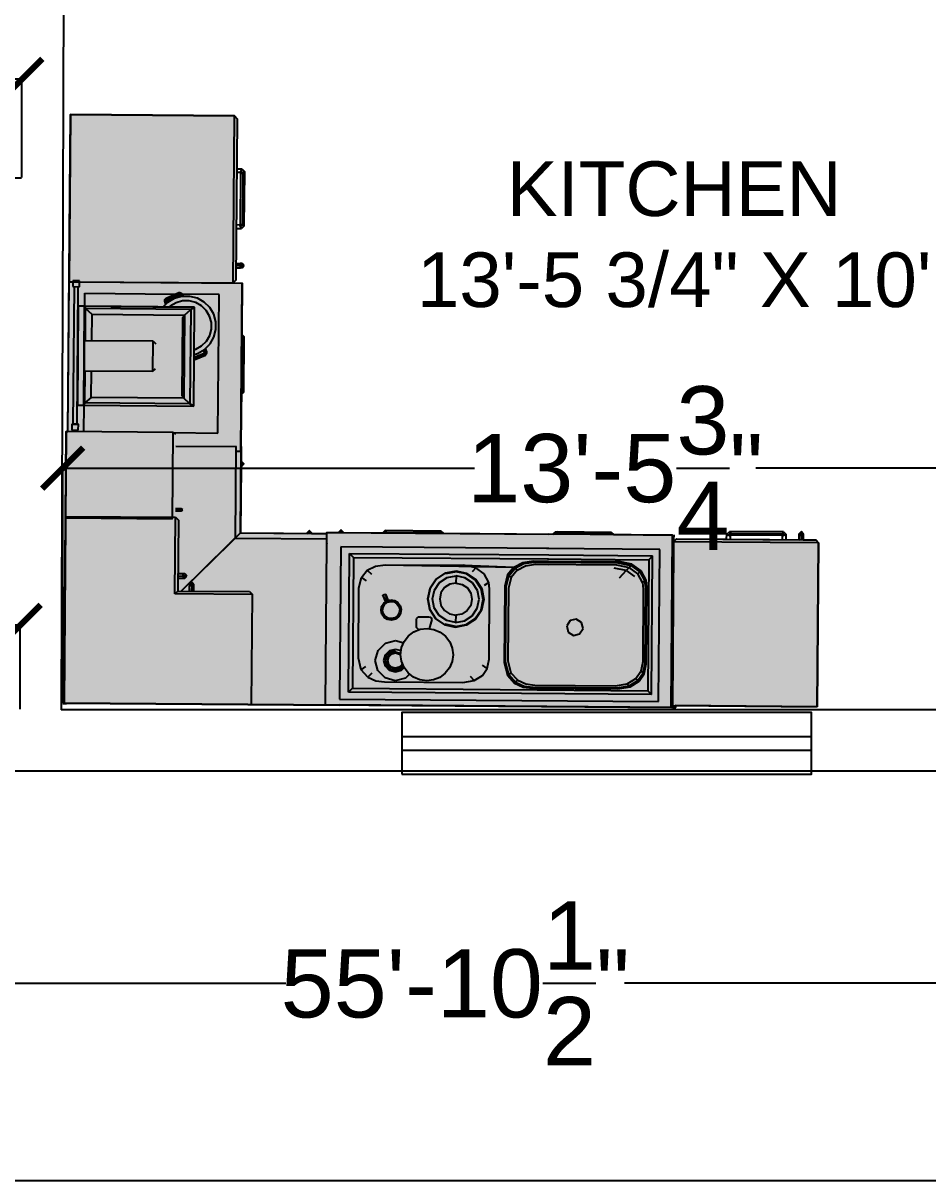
# Model space of a CAD drawing. Header units: inches. Extents: x -403 to 458, y -406 to 125.
# Drawn here: x -67.3 to 65.1, y -406 to -236.4 of the extents above; entities that cross this region are included whole.
import ezdxf

# ---------------------------------------------------------------- set-up
doc = ezdxf.new("R2010")
doc.units = ezdxf.units.IN
doc.header["$MEASUREMENT"] = 0
for name, color, linetype in [('1)walls', 7, 'Continuous'), ('2)doors', 220, 'Continuous'), ('3)windows', 70, 'Continuous'), ('4)dimensions', 141, 'Continuous'), ('5)furniture', 160, 'Continuous'), ('6)text', 50, 'Continuous')]:
    doc.layers.add(name, color=color, linetype=linetype)
doc.layers.add('hatch', color=254, linetype='Continuous', plot=False)
doc.styles.get("Standard").update_dxf_attribs({"font": 'arial.ttf'})
doc.dimstyles.get("Standard").update_dxf_attribs({"dimtxt": 10, "dimasz": 6, "dimexe": 0.18, "dimexo": 0.0625, "dimgap": 0.09, "dimtad": 0, "dimzin": 0, "dimdsep": 46, "dimlunit": 4, "dimtxsty": 'Standard', "dimblk": 'ARCHTICK', "dimcen": 0.09, "dimadec": 0, "dimazin": 0, "dimtfac": 1, "dimtofl": 0, "dimtmove": 0, "dimatfit": 3, "dimfxl": 1, "dimtolj": 1, "dimtzin": 0, "dimarcsym": 0})

# ---------------------------------------------------------------- blocks, each defined once
blk = doc.blocks.new('window 5')
at = {"layer": '2)doors'}
for p, q in [((0, 5.5), (60, 5.5)), ((0, 3.5), (60, 3.5))]:
    blk.add_line(p, q, dxfattribs=at)
at = {"layer": '3)windows'}
blk.add_lwpolyline([(0, 0), (60, 0), (60, 9), (0, 9)], close=True, dxfattribs=at)
blk = doc.blocks.new('_ArchTick')
at = {"color": 0, "linetype": 'ByBlock', "const_width": 0.15}
blk.add_lwpolyline([(-0.5, -0.5), (0.5, 0.5)], dxfattribs=at)
blk = doc.blocks.new('*D21')
at = {"layer": '4)dimensions', "color": 0, "lineweight": -2, "transparency": 16777216}
for p, q in [((-339.33, -346.02), (-339.33, -377.21)), ((331.22, -346.02), (331.22, -377.21)), ((-339.33, -377.03), (-28.86, -377.03)), ((331.22, -377.03), (20.74, -377.03))]:
    blk.add_line(p, q, dxfattribs=at)
at = {"layer": 'Defpoints', "color": 0, "transparency": 16777216}
for p in [(-339.33, -345.96), (331.22, -345.96), (331.22, -377.03)]:
    blk.add_point(p, dxfattribs=at)
at = {"layer": '4)dimensions', "color": 0, "lineweight": -2, "transparency": 16777216, "xscale": 6, "yscale": 6, "zscale": 6, "rotation": 180}
blk.add_blockref('_ArchTick', (-339.33, -377.03), dxfattribs=at)
at = {"layer": '4)dimensions', "color": 0, "lineweight": -2, "transparency": 16777216, "xscale": 6, "yscale": 6, "zscale": 6}
blk.add_blockref('_ArchTick', (331.22, -377.03), dxfattribs=at)
at = {"layer": '4)dimensions', "color": 0, "transparency": 16777216, "insert": (-4.06, -377.03), "char_height": 10, "attachment_point": 5}
blk.add_mtext('\\A1;55\'-10{\\H1x;\\S1/2;}"', dxfattribs=at)
blk = doc.blocks.new('*D34')
at = {"layer": '4)dimensions', "color": 0, "lineweight": -2, "transparency": 16777216}
for p, q in [((-115.48, -258.89), (-115.48, -244.45)), ((-115.48, -244.63), (-96.37, -244.63)), ((-67.49, -244.63), (-86.59, -244.63)), ((-67.49, -259.03), (-67.49, -244.45))]:
    blk.add_line(p, q, dxfattribs=at)
at = {"layer": 'Defpoints', "color": 0, "transparency": 16777216}
for p in [(-67.49, -244.63), (-115.48, -258.96), (-67.49, -259.09)]:
    blk.add_point(p, dxfattribs=at)
at = {"layer": '4)dimensions', "color": 0, "lineweight": -2, "transparency": 16777216, "xscale": 6, "yscale": 6, "zscale": 6, "rotation": 180}
blk.add_blockref('_ArchTick', (-115.48, -244.63), dxfattribs=at)
at = {"layer": '4)dimensions', "color": 0, "lineweight": -2, "transparency": 16777216, "xscale": 6, "yscale": 6, "zscale": 6}
blk.add_blockref('_ArchTick', (-67.49, -244.63), dxfattribs=at)
at = {"layer": '4)dimensions', "color": 0, "transparency": 16777216, "insert": (-91.48, -244.63), "char_height": 10, "attachment_point": 5}
blk.add_mtext("\\A1;4'", dxfattribs=at)
blk = doc.blocks.new('*D35')
at = {"layer": '4)dimensions', "color": 0, "lineweight": -2, "transparency": 16777216}
for p, q in [((-67.37, -210.96), (-76.98, -210.96)), ((-76.8, -210.96), (-76.8, -217.65)), ((-76.8, -259.09), (-76.8, -252.4)), ((-67.55, -259.09), (-76.98, -259.09))]:
    blk.add_line(p, q, dxfattribs=at)
at = {"layer": 'Defpoints', "color": 0, "transparency": 16777216}
for p in [(-67.31, -210.96), (-76.8, -259.09), (-67.49, -259.09)]:
    blk.add_point(p, dxfattribs=at)
at = {"layer": '4)dimensions', "color": 0, "lineweight": -2, "transparency": 16777216, "xscale": 6, "yscale": 6, "zscale": 6}
for p, rotation in [((-76.8, -210.96), 90), ((-76.8, -259.09), 270)]:
    blk.add_blockref('_ArchTick', p, dxfattribs=dict(at, rotation=rotation))
at = {"layer": '4)dimensions', "color": 0, "transparency": 16777216, "insert": (-76.8, -235.02), "char_height": 10, "attachment_point": 5, "rotation": 90}
blk.add_mtext('\\A1;4\'-0{\\H1x;\\S1/4;}"', dxfattribs=at)
blk = doc.blocks.new('*D41')
at = {"layer": '4)dimensions', "color": 0, "lineweight": -2, "transparency": 16777216}
for p, q in [((-204.33, -336.89), (-204.33, -324.41)), ((-204.33, -324.59), (-156.49, -324.59)), ((-67.75, -324.59), (-115.6, -324.59)), ((-67.75, -336.89), (-67.75, -324.41))]:
    blk.add_line(p, q, dxfattribs=at)
at = {"layer": 'Defpoints', "color": 0, "transparency": 16777216}
for p in [(-67.75, -324.59), (-204.33, -336.96), (-67.75, -336.96)]:
    blk.add_point(p, dxfattribs=at)
at = {"layer": '4)dimensions', "color": 0, "lineweight": -2, "transparency": 16777216, "xscale": 6, "yscale": 6, "zscale": 6, "rotation": 180}
blk.add_blockref('_ArchTick', (-204.33, -324.59), dxfattribs=at)
at = {"layer": '4)dimensions', "color": 0, "lineweight": -2, "transparency": 16777216, "xscale": 6, "yscale": 6, "zscale": 6}
blk.add_blockref('_ArchTick', (-67.75, -324.59), dxfattribs=at)
at = {"layer": '4)dimensions', "color": 0, "transparency": 16777216, "insert": (-136.04, -324.59), "char_height": 10, "attachment_point": 5}
blk.add_mtext('\\A1;11\'-4{\\H1x;\\S1/2;}"', dxfattribs=at)
blk = doc.blocks.new('kithen1')
at = {"layer": 'hatch'}
blk.add_hatch(color=256, dxfattribs=at).paths.add_polyline_path([(-2799.7, -8.3), (-2273.3, -8.3), (-2273.3, -1.7), (-2257.5, -1.7), (-2257.5, -1.1), (-1023.7, -1.1), (-1023.7, 0), (0, 0), (0, -0.3), (0.3, -0.3), (0.3, -1009.9), (-6.1, -1009.9), (-6.1, -2189.3), (-615.8, -2189.3), (-626.5, -2178.9), (-626.5, -1578.2), (-615.8, -1567.8), (-649.5, -1567.8), (-649.5, -1399.1), (-650.3, -1399.1), (-650.3, -1376.8), (-657.9, -1368.5), (-657.8, -1162.4), (-650.3, -1155.1), (-650.3, -1126.4), (-649.5, -1126.4), (-649.5, -1081.1), (-650.3, -1081.1), (-650.3, -1021.1), (-649.5, -1021.1), (-649.5, -959.1), (-651, -959.1), (-650.7, -903), (-653.5, -903), (-660.6, -895.5), (-660.5, -894.6), (-653.5, -887.1), (-651, -887.1), (-651, -638.7), (-651.2, -638.5), (-898.3, -638.5), (-898.3, -640.4), (-905.9, -647.4), (-906.8, -647.4), (-914.3, -640.4), (-914.3, -638.5), (-971.4, -638.5), (-971.4, -642.6), (-1016.2, -642.6), (-1016.2, -643.9), (-1023.8, -650.9), (-1024.7, -650.9), (-1032.2, -643.9), (-1032.2, -642.6), (-1179.7, -642.6), (-1188.8, -650.9), (-1395.6, -650.9), (-1403.7, -642.6), (-1813.5, -642.6), (-1822.6, -650.9), (-2029.4, -650.9), (-2037.5, -642.6), (-2257.5, -642.6), (-2257.5, -618.1), (-2261.3, -618.1), (-2271.7, -628.7), (-2458, -628.7), (-2727.7, -628.7), (-2727.7, -651.1), (-2735, -658.1), (-2735.9, -658), (-2743.2, -651.1), (-2743.2, -628.7), (-2789.4, -628.7), (-2799.7, -618.1)])
at = {"color": 0}
for p, q in [((0, 0), (-1023.7, 0)), ((-696.5, 0), (-696.5, -409.2)), ((-8.6, 1.9), (-10.5, 0)), ((-10.1, 0), (-8.2, 1.9)), ((-8.2, 1.9), (-8.3, 1.8)), ((-8.3, 1.9), (-8.3, 0)), ((5.4, 1.8), (-8.3, 1.8)), ((0, 0), (0, -694.7)), ((0, -0.3), (0, 0)), ((-2261.3, -8.3), (-2799.7, -8.3)), ((-2799.7, -8.3), (-2799.7, -618.1)), ((-2273.3, -1.9), (-2273.9, -1.9)), ((-2273.9, -1.9), (-2273.9, -8.3)), ((-2261.3, -1.7), (-2273.3, -1.7)), ((-2273.3, -1.7), (-2273.3, -8.3)), ((-2261.3, -601.6), (-2261.3, -1.7)), ((-2261.3, -618.1), (-2261.3, -8.3)), ((-2261, -8.5), (-2261.3, -8.5)), ((-971.4, -1.1), (-2257.5, -1.1)), ((-2257.5, -1.1), (-2257.5, -642.6)), ((-1023.7, -22.5), (-2210.1, -22.5)), ((-2210.1, -22.5), (-2210.1, -589.1)), ((-1023.7, -589.1), (-1023.7, -22.5)), ((-971.4, -1.1), (-971.4, -600.9)), ((0.3, -0.3), (0, -0.3)), ((0.3, -671.1), (0.3, -0.3)), ((-2257.5, -51.5), (-2261.3, -51.5)), ((-2261.3, -51.5), (-2261.3, -536.3)), ((-2183.7, -48.8), (-1056.9, -48.9)), ((-2169.4, -62.7), (-2183.7, -48.8)), ((-2183.7, -48.8), (-2183.7, -565)), ((-2169.7, -550.2), (-2169.4, -62.7)), ((-1071, -63.6), (-2169.4, -62.7)), ((-2103.6, -76.6), (-2136.6, -97.6)), ((-2135.1, -98.9), (-2102.3, -78.1)), ((-2100.1, -80.6), (-2132.5, -101.2)), ((-2057.7, -68.5), (-2103.6, -76.6)), ((-2102.3, -78.1), (-2056.8, -70)), ((-2100.1, -80.6), (-2102.3, -78.1)), ((-2055, -72.6), (-2100.1, -80.6)), ((-2093.2, -88.3), (-2100.1, -80.6)), ((-2049.7, -80.6), (-2093.2, -88.3)), ((-1740.9, -68.5), (-2057.7, -68.5)), ((-2056.8, -70), (-1741.9, -70)), ((-1743.7, -72.6), (-2055, -72.6)), ((-1749, -80.6), (-2049.7, -80.6)), ((-1716.2, -84.8), (-1749, -80.6)), ((-1709.7, -76.9), (-1743.7, -72.6)), ((-1741.9, -70), (-1707.6, -74.4)), ((-1706.4, -72.9), (-1740.9, -68.5)), ((-1685.6, -98.8), (-1716.2, -84.8)), ((-1678, -91.5), (-1709.7, -76.9)), ((-1707.6, -74.4), (-1675.5, -89.1)), ((-1674.1, -87.7), (-1706.4, -72.9)), ((-1056.9, -48.9), (-1071, -63.6)), ((-1071, -550.2), (-1071, -63.6)), ((-1056.9, -48.9), (-1056.9, -565)), ((-2156.1, -126.2), (-2163.3, -163.2)), ((-2161.7, -164.1), (-2154.5, -127.3)), ((-2136.6, -97.6), (-2156.1, -126.2)), ((-2154.5, -127.3), (-2135.1, -98.9)), ((-2151.7, -129.3), (-2154.5, -127.3)), ((-2132.5, -101.2), (-2151.7, -129.3)), ((-2124.5, -108.2), (-2143, -135.3)), ((-2132.5, -101.2), (-2135.1, -98.9)), ((-2124.5, -108.2), (-2132.5, -101.2)), ((-2093.2, -88.3), (-2124.5, -108.2)), ((-1678, -91.5), (-1685.6, -98.8)), ((-1685.6, -98.8), (-1660.4, -125.8)), ((-1651.9, -119.5), (-1678, -91.5)), ((-1675.5, -89.1), (-1649.1, -117.4)), ((-1647.6, -116.2), (-1674.1, -87.7)), ((-1660.4, -125.8), (-1651.9, -119.5)), ((-1648.8, -170.4), (-1660.4, -125.8)), ((-1649.1, -117.4), (-1651.9, -119.5)), ((-1651.9, -119.5), (-1639.9, -165.7)), ((-1649.1, -117.4), (-1637, -164.1)), ((-1635.3, -163.2), (-1647.6, -116.2)), ((-1554, -114.9), (-1572, -141.2)), ((-1523.7, -95.6), (-1554, -114.9)), ((-1481.5, -88.1), (-1523.7, -95.6)), ((-1523.7, -95.6), (-1509.8, -111.1)), ((-1189.8, -88.1), (-1481.5, -88.1)), ((-1431.7, -142.2), (-1416.2, -122.1)), ((-1416.2, -122.1), (-1396, -106.6)), ((-1396, -106.6), (-1372.5, -96.9)), ((-1372.5, -96.9), (-1347.3, -93.6)), ((-1347.3, -93.6), (-1322, -96.9)), ((-1322, -96.9), (-1298.5, -106.6)), ((-1298.5, -106.6), (-1278.3, -122.1)), ((-1283.4, -118.2), (-1268.1, -102.9)), ((-1278.3, -122.1), (-1262.8, -142.2)), ((-1268.1, -102.9), (-1230.5, -92.9)), ((-1252, -130.7), (-1230.5, -124.9)), ((-1230.5, -92.9), (-1193, -102.9)), ((-1230.5, -124.9), (-1209.1, -130.7)), ((-1193, -102.9), (-1165.5, -130.3)), ((-1157.9, -92.2), (-1189.8, -88.1)), ((-1128.2, -105.8), (-1157.9, -92.2)), ((-1143.5, -120.5), (-1128.2, -105.8)), ((-1128.2, -105.8), (-1103.8, -132)), ((-2163.3, -163.2), (-2163.3, -447.5)), ((-2161.7, -446.6), (-2161.7, -164.1)), ((-2151.7, -129.3), (-2158.8, -165.7)), ((-2158.8, -165.7), (-2158.8, -445)), ((-2143, -135.3), (-2151.7, -129.3)), ((-2149.9, -170.5), (-2143, -135.3)), ((-2149.9, -440.2), (-2149.9, -170.5)), ((-1648.8, -440.2), (-1648.8, -170.4)), ((-1639.9, -165.7), (-1639.9, -445)), ((-1637, -164.1), (-1637, -446.6)), ((-1635.3, -447.4), (-1635.3, -163.2)), ((-1572, -141.2), (-1578.6, -175.3)), ((-1572, -141.2), (-1554.6, -153.3)), ((-1444.8, -190.8), (-1441.5, -165.7)), ((-1441.5, -165.7), (-1431.7, -142.2)), ((-1252, -130.7), (-1263.1, -141.8)), ((-1262.8, -142.2), (-1253, -165.7)), ((-1249.5, -134.9), (-1261, -146.4)), ((-1258.4, -151.7), (-1258.6, -152.3)), ((-1246.6, -139.9), (-1258.4, -151.7)), ((-1255.2, -153.5), (-1258.4, -151.7)), ((-1255.2, -153.5), (-1256.4, -157.6)), ((-1244.8, -143), (-1255.2, -153.5)), ((-1253, -165.7), (-1249.7, -190.8)), ((-1249.5, -134.9), (-1230.5, -129.8)), ((-1230.5, -135.6), (-1246.6, -139.9)), ((-1246.6, -139.9), (-1244.8, -143)), ((-1244.8, -143), (-1230.5, -139.2)), ((-1230.5, -129.8), (-1211.6, -134.9)), ((-1214.5, -139.9), (-1230.5, -135.6)), ((-1230.5, -135.6), (-1230.5, -139.2)), ((-1230.5, -139.2), (-1216.3, -143)), ((-1216.3, -143), (-1214.5, -139.9)), ((-1205.8, -153.5), (-1216.3, -143)), ((-1211.6, -134.9), (-1214.5, -139.9)), ((-1214.5, -139.9), (-1202.7, -151.7)), ((-1211.6, -134.9), (-1197.7, -148.8)), ((-1209.1, -130.7), (-1193.4, -146.3)), ((-1202.7, -151.7), (-1205.8, -153.5)), ((-1205.8, -153.5), (-1202, -167.7)), ((-1202, -167.7), (-1205.8, -181.9)), ((-1198.4, -167.7), (-1202.7, -151.7)), ((-1202.7, -183.7), (-1198.4, -167.7)), ((-1202, -167.7), (-1198.4, -167.7)), ((-1197.7, -148.8), (-1192.6, -167.7)), ((-1192.6, -167.7), (-1197.7, -186.6)), ((-1193.4, -146.3), (-1187.6, -167.7)), ((-1187.6, -167.7), (-1193.4, -189.1)), ((-1165.5, -130.3), (-1155.5, -167.7)), ((-1155.5, -167.7), (-1165.5, -205.1)), ((-1103.8, -132), (-1120.8, -144.8)), ((-1103.8, -132), (-1092.5, -175.3)), ((-1578.6, -175.3), (-1578.6, -437)), ((-1441.5, -216), (-1444.8, -190.8)), ((-1442, -212), (-1442.1, -213.6)), ((-1442.1, -213.6), (-1441.9, -216.3)), ((-1249.7, -190.8), (-1253, -216)), ((-1230.5, -210.4), (-1251.6, -204.8)), ((-1250.8, -199.1), (-1249.5, -200.5)), ((-1250.2, -186.9), (-1244.8, -192.3)), ((-1246.6, -195.5), (-1249.9, -192.2)), ((-1244.8, -192.3), (-1246.6, -195.5)), ((-1230.5, -199.7), (-1246.6, -195.5)), ((-1230.5, -196.1), (-1244.8, -192.3)), ((-1216.3, -192.3), (-1230.5, -196.1)), ((-1214.5, -195.5), (-1230.5, -199.7)), ((-1230.5, -196.1), (-1230.5, -199.7)), ((-1211.6, -200.5), (-1230.5, -205.5)), ((-1209.1, -204.7), (-1230.5, -210.4)), ((-1205.8, -181.9), (-1216.3, -192.3)), ((-1216.3, -192.3), (-1214.5, -195.5)), ((-1214.5, -195.5), (-1202.7, -183.7)), ((-1211.6, -200.5), (-1214.5, -195.5)), ((-1197.7, -186.6), (-1211.6, -200.5)), ((-1193.4, -189.1), (-1209.1, -204.7)), ((-1205.8, -181.9), (-1202.7, -183.7)), ((-1165.5, -205.1), (-1193, -232.5)), ((-1092.5, -175.3), (-1092.5, -437)), ((-1441.9, -216.3), (-1441.5, -218.2)), ((-1431.7, -239.4), (-1441.5, -216)), ((-1441.5, -218.2), (-1440.8, -218.9)), ((-1440.8, -218.9), (-1440.3, -218.9)), ((-1416.2, -259.6), (-1431.7, -239.4)), ((-1262.8, -239.4), (-1278.3, -259.6)), ((-1253, -216), (-1262.8, -239.4)), ((-1230.5, -242.5), (-1260.7, -234.4)), ((-1193, -232.5), (-1230.5, -242.5)), ((-1914.6, -272.1), (-1926.9, -292)), ((-1926.9, -292), (-1921.4, -314.8)), ((-1891.8, -266.6), (-1914.6, -272.1)), ((-1871.8, -278.8), (-1891.8, -266.6)), ((-1866.3, -301.6), (-1871.8, -278.8)), ((-1493.1, -302.1), (-1453.2, -294.2)), ((-1453.2, -294.3), (-1493.1, -302.2)), ((-1453.2, -296.5), (-1492.2, -304.2)), ((-1453.2, -294.2), (-1413.4, -302.1)), ((-1413.4, -302.2), (-1453.2, -294.3)), ((-1453.2, -294.3), (-1453.2, -296.5)), ((-1453.2, -296.5), (-1414.2, -304.2)), ((-1396, -275), (-1416.2, -259.6)), ((-1372.5, -284.8), (-1396, -275)), ((-1347.3, -288.1), (-1372.5, -284.8)), ((-1364, -321.4), (-1354.5, -287.1)), ((-1322, -284.8), (-1347.3, -288.1)), ((-1298.5, -275), (-1322, -284.8)), ((-1316.5, -282.5), (-1307.2, -290.8)), ((-1307.2, -290.8), (-1307.2, -321.4)), ((-1278.3, -259.6), (-1298.5, -275)), ((-1921.4, -314.8), (-1901.4, -327)), ((-1901.4, -327), (-1878.5, -321.5)), ((-1878.5, -321.5), (-1866.3, -301.6)), ((-1526.8, -324.6), (-1549.4, -358.3)), ((-1549.4, -358.3), (-1526.8, -324.6)), ((-1525.2, -326.2), (-1547.3, -359.2)), ((-1514.5, -337), (-1533.3, -365)), ((-1526.8, -324.6), (-1493.1, -302.1)), ((-1493.1, -302.2), (-1526.8, -324.6)), ((-1492.2, -304.2), (-1525.2, -326.2)), ((-1486.4, -318.2), (-1514.5, -337)), ((-1495.7, -355.7), (-1476.2, -342.8)), ((-1453.2, -311.7), (-1486.4, -318.2)), ((-1476.2, -342.8), (-1453.2, -338.2)), ((-1453.2, -311.7), (-1420.1, -318.2)), ((-1453.2, -338.2), (-1453.2, -311.7)), ((-1430.3, -342.8), (-1453.2, -338.2)), ((-1410.8, -355.7), (-1430.3, -342.8)), ((-1420.1, -318.2), (-1392, -337)), ((-1413.4, -302.1), (-1379.6, -324.6)), ((-1379.6, -324.6), (-1413.4, -302.2)), ((-1392, -337), (-1373.2, -365)), ((-1379.6, -324.6), (-1357, -358.3)), ((-1357, -358.3), (-1379.6, -324.6)), ((-1363.6, -324.3), (-1364, -321.4)), ((-1361.6, -328), (-1363.6, -324.3)), ((-1357.9, -330.6), (-1361.6, -328)), ((-1352.7, -331.6), (-1357.9, -330.6)), ((-1318.5, -331.6), (-1352.7, -331.6)), ((-1314.3, -331), (-1318.5, -331.6)), ((-1310.7, -329.1), (-1314.3, -331)), ((-1308.2, -326), (-1310.7, -329.1)), ((-1307.2, -321.4), (-1308.2, -326)), ((-1250.4, -357.6), (-1248.3, -343.1)), ((-1248.3, -343.1), (-1240.7, -330.6)), ((-1243.2, -344.9), (-1236.8, -334.2)), ((-1240.7, -330.6), (-1228.9, -321.9)), ((-1227.6, -324.8), (-1238.3, -332.8)), ((-1236.8, -334.2), (-1226.7, -326.8)), ((-1228.9, -321.9), (-1214.7, -318.4)), ((-1227.6, -324.8), (-1228.3, -323.3)), ((-1214.6, -321.6), (-1227.6, -324.8)), ((-1226.7, -326.8), (-1214.5, -323.7)), ((-1214.7, -318.4), (-1200.3, -320.6)), ((-1214.7, -319.9), (-1214.6, -321.6)), ((-1214.6, -321.6), (-1201.4, -323.6)), ((-1214.5, -323.7), (-1202.1, -325.6)), ((-1202.1, -325.6), (-1191.3, -332)), ((-1201.4, -323.6), (-1200.8, -322)), ((-1201.4, -323.6), (-1189.9, -330.5)), ((-1200.3, -320.6), (-1187.7, -328.1)), ((-1191.3, -332), (-1183.9, -342.1)), ((-1189.9, -330.5), (-1188.7, -329.2)), ((-1189.9, -330.5), (-1181.9, -341.2)), ((-1187.7, -328.1), (-1179, -339.8)), ((-1183.9, -342.1), (-1180.8, -354.2)), ((-1181.9, -341.2), (-1180.4, -340.5)), ((-1181.9, -341.2), (-1178.7, -354.1)), ((-1179, -339.8), (-1175.5, -354)), ((-1549.4, -358.3), (-1557.3, -398)), ((-1557.3, -398), (-1549.4, -358.3)), ((-1547.3, -359.2), (-1555.1, -398)), ((-1533.3, -365), (-1539.9, -398)), ((-1513.2, -398), (-1508.7, -375.1)), ((-1508.7, -375.1), (-1495.7, -355.7)), ((-1397.8, -375.1), (-1410.8, -355.7)), ((-1393.2, -398), (-1397.8, -375.1)), ((-1373.2, -365), (-1366.6, -398)), ((-1357, -358.3), (-1349.1, -398)), ((-1349.1, -398), (-1357, -358.3)), ((-1246.9, -371.7), (-1250.4, -357.6)), ((-1238.2, -383.5), (-1246.9, -371.7)), ((-1245.1, -357.3), (-1243.2, -344.9)), ((-1242, -369.4), (-1245.1, -357.3)), ((-1234.6, -379.5), (-1242, -369.4)), ((-1225.6, -391), (-1238.2, -383.5)), ((-1223.8, -385.9), (-1234.6, -379.5)), ((-1211.4, -387.8), (-1223.8, -385.9)), ((-1199.2, -384.8), (-1211.4, -387.8)), ((-1189.2, -377.3), (-1199.2, -384.8)), ((-1187.6, -378.8), (-1198.3, -386.7)), ((-1185.2, -380.9), (-1197, -389.6)), ((-1193.3, -386.9), (-1194.2, -387.6)), ((-1193.1, -386.7), (-1193.3, -386.9)), ((-1193.3, -386.9), (-1191.3, -391.2)), ((-1192.7, -386.5), (-1192.9, -386.6)), ((-1192.6, -386.8), (-1192.7, -386.5)), ((-1190.5, -391.2), (-1192.6, -386.8)), ((-1182.7, -366.6), (-1189.2, -377.3)), ((-1180.7, -367.3), (-1187.6, -378.8)), ((-1187.6, -378.8), (-1186.3, -379.9)), ((-1177.6, -368.4), (-1185.2, -380.9)), ((-1180.8, -354.2), (-1182.7, -366.6)), ((-1178.7, -354.1), (-1180.7, -367.3)), ((-1180.7, -367.3), (-1179.1, -367.9)), ((-1178.7, -354.1), (-1177, -354.1)), ((-1175.5, -354), (-1177.6, -368.4)), ((-1557.3, -398), (-1549.4, -437.8)), ((-1549.4, -437.8), (-1557.3, -398)), ((-1555.1, -398), (-1547.3, -436.9)), ((-1539.9, -398), (-1533.3, -431.1)), ((-1508.7, -420.9), (-1513.2, -398)), ((-1495.7, -440.4), (-1508.7, -420.9)), ((-1410.8, -440.4), (-1397.8, -420.9)), ((-1397.8, -420.9), (-1393.2, -398)), ((-1366.6, -398), (-1373.2, -431.1)), ((-1349.1, -398), (-1357, -437.8)), ((-1357, -437.8), (-1349.1, -398)), ((-1211.2, -393.1), (-1225.6, -391)), ((-1197, -389.6), (-1211.2, -393.1)), ((-1202.1, -390.9), (-1202.4, -391)), ((-1202.4, -391), (-1202, -390.9)), ((-1202.4, -391), (-1202.4, -391)), ((-1202.4, -391), (-1202.3, -391.3)), ((-1202.3, -391.3), (-1200.2, -395.7)), ((-1202, -390.9), (-1202.1, -390.9)), ((-1201.7, -390.8), (-1199.7, -395.1)), ((-1200.2, -395.7), (-1199.7, -395.1)), ((-1200.2, -395.7), (-1197.3, -401.8)), ((-1199.7, -395.1), (-1198, -394.1)), ((-1199.7, -395.1), (-1196.7, -401.5)), ((-1197.3, -401.8), (-1196.7, -401.5)), ((-1197.3, -401.8), (-1194.5, -407.8)), ((-1196.7, -401.5), (-1190.1, -398.4)), ((-1196.7, -401.5), (-1193.7, -407.8)), ((-1194.5, -407.8), (-1193.7, -407.8)), ((-1192.4, -412.2), (-1194.5, -407.8)), ((-1193.7, -407.8), (-1191.8, -407.2)), ((-1193.7, -407.8), (-1191.5, -412.5)), ((-1191.3, -391.2), (-1193.2, -391.8)), ((-1191.6, -413.9), (-1192.4, -412.2)), ((-1190.7, -414.2), (-1191.6, -413.9)), ((-1191.3, -391.2), (-1190.5, -391.2)), ((-1188.3, -397.5), (-1191.3, -391.2)), ((-1188.7, -413.8), (-1190.7, -414.2)), ((-1190.5, -391.2), (-1187.6, -397.2)), ((-1190.1, -398.4), (-1188.3, -397.5)), ((-1186.2, -412.8), (-1188.7, -413.8)), ((-1187.6, -397.2), (-1188.3, -397.5)), ((-1188.3, -397.5), (-1185.3, -403.9)), ((-1184.8, -403.3), (-1187.6, -397.2)), ((-1185.3, -403.9), (-1186.9, -404.9)), ((-1183.8, -411.5), (-1186.2, -412.8)), ((-1185.3, -403.9), (-1184.8, -403.3)), ((-1183.1, -408.5), (-1185.3, -403.9)), ((-1184.8, -403.3), (-1182.7, -407.7)), ((-1182.3, -410.2), (-1183.8, -411.5)), ((-1182.7, -407.7), (-1181.9, -409.3)), ((-1181.9, -409.3), (-1182.3, -410.2)), ((-696.5, -409.2), (-408.8, -409.2)), ((-685.5, -420.3), (-696.5, -409.2)), ((-419.9, -420.3), (-685.5, -420.3)), ((-432.1, -420.3), (-630.9, -618.1)), ((-630.6, -618.4), (-431.9, -420.3)), ((-614.8, -602.2), (-432.2, -420.3)), ((-431.9, -420.3), (-614.5, -602.5)), ((-432, -420.3), (-607.9, -595.8)), ((-432.1, -420.3), (-607.9, -595.4)), ((-478.5, -420.3), (-478.5, -439.9)), ((-470.7, -443), (-470.7, -420.3)), ((-462.9, -420.3), (-462.9, -439.9)), ((-408.8, -409.2), (-419.9, -420.3)), ((-419.9, -683.7), (-419.9, -420.3)), ((-408.8, -409.2), (-408.8, -694.7)), ((-2163.3, -447.5), (-2159.9, -473.6)), ((-2158.2, -472.6), (-2161.7, -446.6)), ((-2159.9, -473.6), (-2141.1, -508.3)), ((-2158.8, -445), (-2155.4, -470.7)), ((-2139.6, -507.1), (-2158.2, -472.6)), ((-2155.4, -470.7), (-2146.6, -465)), ((-2137, -504.8), (-2155.4, -470.7)), ((-2146.6, -465), (-2149.9, -440.2)), ((-2146.6, -465), (-2128.8, -498)), ((-1658, -480.4), (-1648.8, -440.2)), ((-1639.9, -445), (-1649.4, -486.6)), ((-1637, -446.6), (-1646.6, -488.6)), ((-1645, -489.8), (-1635.3, -447.4)), ((-1578.6, -437), (-1575.5, -461.1)), ((-1575.5, -461.1), (-1557.8, -449.7)), ((-1575.5, -461.1), (-1558.2, -493)), ((-1549.4, -437.8), (-1526.8, -471.4)), ((-1526.8, -471.4), (-1549.4, -437.8)), ((-1547.3, -436.9), (-1525.2, -469.8)), ((-1533.3, -431.1), (-1514.5, -459.1)), ((-1493.1, -493.9), (-1526.8, -471.4)), ((-1526.8, -471.4), (-1493.1, -493.9)), ((-1525.2, -469.8), (-1492.2, -491.9)), ((-1514.5, -459.1), (-1486.4, -477.9)), ((-1476.2, -453.3), (-1495.7, -440.4)), ((-1453.2, -457.9), (-1476.2, -453.3)), ((-1453.2, -457.9), (-1430.3, -453.3)), ((-1453.2, -484.4), (-1453.2, -457.9)), ((-1430.3, -453.3), (-1410.8, -440.4)), ((-1392, -459.1), (-1420.1, -477.9)), ((-1379.6, -471.4), (-1413.4, -493.9)), ((-1413.4, -493.9), (-1379.6, -471.4)), ((-1373.2, -431.1), (-1392, -459.1)), ((-1357, -437.8), (-1379.6, -471.4)), ((-1379.6, -471.4), (-1357, -437.8)), ((-1101.4, -476), (-1118.7, -463.5)), ((-1092.5, -437), (-1101.4, -476)), ((-478.5, -439.9), (-470.7, -443)), ((-478.5, -439.9), (-478.5, -446.8)), ((-478.5, -446.8), (-470.7, -454.1)), ((-462.9, -439.9), (-470.7, -443)), ((-470.7, -443), (-470.7, -454.1)), ((-470.7, -454.1), (-462.9, -446.8)), ((-462.9, -446.8), (-462.9, -439.9)), ((-444.9, -468.4), (-452.2, -476.2)), ((-419.9, -468.4), (-444.9, -468.4)), ((-441.1, -476.2), (-438, -468.4)), ((-2141.1, -508.3), (-2106.9, -532.7)), ((-2137, -504.8), (-2139.6, -507.1)), ((-2105.6, -531.3), (-2139.6, -507.1)), ((-2128.8, -498), (-2137, -504.8)), ((-2103.3, -528.8), (-2137, -504.8)), ((-2128.8, -498), (-2096.3, -521.1)), ((-2085.5, -509.3), (-2116.3, -487.4)), ((-2096.3, -521.1), (-2085.5, -509.3)), ((-2060.9, -482.3), (-2085.5, -509.3)), ((-2085.5, -509.3), (-2041.5, -517.8)), ((-1680.2, -507.9), (-1711.5, -524.5)), ((-1672.5, -515.1), (-1704.9, -532.3)), ((-1680.2, -507.9), (-1658, -480.4)), ((-1672.5, -515.1), (-1680.2, -507.9)), ((-1649.4, -486.6), (-1672.5, -515.1)), ((-1669.9, -517.4), (-1672.5, -515.1)), ((-1646.6, -488.6), (-1669.9, -517.4)), ((-1668.5, -518.8), (-1645, -489.8)), ((-1649.4, -486.6), (-1658, -480.4)), ((-1646.6, -488.6), (-1649.4, -486.6)), ((-1558.2, -493), (-1526.7, -515.5)), ((-1526.7, -515.5), (-1512.6, -500.1)), ((-1526.7, -515.5), (-1481.5, -524.2)), ((-1453.2, -501.8), (-1493.1, -493.9)), ((-1493.1, -493.9), (-1453.2, -501.8)), ((-1492.2, -491.9), (-1453.2, -499.6)), ((-1486.4, -477.9), (-1453.2, -484.4)), ((-1420.1, -477.9), (-1453.2, -484.4)), ((-1453.2, -499.6), (-1414.2, -491.9)), ((-1413.4, -493.9), (-1453.2, -501.8)), ((-1453.2, -501.8), (-1413.4, -493.9)), ((-1453.2, -499.6), (-1453.2, -501.8)), ((-1123, -502.7), (-1153.4, -518.8)), ((-1123, -502.7), (-1138.7, -488.2)), ((-1101.4, -476), (-1123, -502.7)), ((-452.2, -476.2), (-441.1, -476.2)), ((-452.2, -476.2), (-444.9, -484)), ((-444.9, -484), (-438, -484)), ((-419.9, -476.2), (-441.1, -476.2)), ((-441.1, -476.2), (-438, -484)), ((-438, -484), (-419.9, -484)), ((-2257.5, -535.3), (-2257.9, -535.3)), ((-2183.7, -565), (-2169.7, -550.2)), ((-1793.1, -550.2), (-2169.7, -550.2)), ((-2106.9, -532.7), (-2057.7, -542.2)), ((-2103.3, -528.8), (-2105.6, -531.3)), ((-2056.8, -540.7), (-2105.6, -531.3)), ((-2096.3, -521.1), (-2103.3, -528.8)), ((-2055, -538.1), (-2103.3, -528.8)), ((-2049.7, -530.1), (-2096.3, -521.1)), ((-2057.7, -542.2), (-2056.8, -540.7)), ((-1783.5, -542.2), (-2057.7, -542.2)), ((-1781.7, -540.7), (-2056.8, -540.7)), ((-1778.6, -538.1), (-2055, -538.1)), ((-1749, -530.1), (-2049.7, -530.1)), ((-1749, -530.1), (-1797.1, -530.1)), ((-1743.7, -538.1), (-1797.1, -538.1)), ((-1741.9, -540.7), (-1797.1, -540.7)), ((-1740.9, -542.2), (-1797.1, -542.2)), ((-1071, -550.2), (-1797.1, -550.2)), ((-1711.5, -524.5), (-1749, -530.1)), ((-1704.9, -532.3), (-1743.7, -538.1)), ((-1741.9, -540.7), (-1702.7, -534.9)), ((-1740.9, -542.2), (-1741.9, -540.7)), ((-1701.5, -536.3), (-1740.9, -542.2)), ((-1702.7, -534.9), (-1669.9, -517.4)), ((-1668.5, -518.8), (-1701.5, -536.3)), ((-1189.8, -524.2), (-1668.5, -518.8)), ((-1481.5, -524.2), (-1668.5, -518.8)), ((-1189.8, -524.2), (-1481.5, -524.2)), ((-1153.4, -518.8), (-1189.8, -524.2)), ((-1056.9, -565), (-1071, -550.2)), ((-540.1, -527.9), (-540.1, -528.1)), ((-2261, -596.4), (-2261.3, -596.4)), ((-2261.3, -626.3), (-2261.3, -601.6)), ((-2210.1, -589.1), (-1789.4, -589.1)), ((-1797.1, -565), (-2183.7, -565)), ((-1056.9, -565), (-1797.1, -565)), ((-1797.1, -589.1), (-1023.7, -589.1)), ((-972.7, -601.6), (-972.7, -603)), ((-971.4, -600.6), (-971.4, -601.6)), ((-611.6, -599.1), (-651.2, -638.5)), ((-611.6, -599.4), (-651, -638.7)), ((-630.9, -618.1), (-614.8, -602.2)), ((-614.5, -602.5), (-630.6, -618.4)), ((-620.1, -607.7), (-609.4, -597.1)), ((-609, -596.9), (-609.4, -596.9)), ((-609.4, -597.1), (-609.4, -597.2)), ((-607.9, -595.4), (-607.9, -595.8)), ((-597, -584.5), (-597, -584.9)), ((-2799.7, -618.1), (-2261.3, -618.1)), ((-2789.4, -628.7), (-2799.7, -618.1)), ((-2271.7, -628.7), (-2789.4, -628.7)), ((-2743.2, -628.7), (-2743.2, -644.8)), ((-2743.2, -644.8), (-2742.3, -644.5)), ((-2743.2, -651.1), (-2743.2, -644.8)), ((-2742.3, -628.7), (-2742.3, -644.4)), ((-2742.3, -644.4), (-2734.9, -647.4)), ((-2742.3, -644.4), (-2742.3, -651.1)), ((-2734.9, -647.4), (-2734.9, -628.7)), ((-2727.7, -644.4), (-2734.9, -647.4)), ((-2727.7, -628.7), (-2727.7, -644.4)), ((-2727.7, -651.1), (-2727.7, -644.4)), ((-2679.7, -628.7), (-2679.4, -647.7)), ((-2679.4, -647.7), (-2665.9, -642)), ((-2666.7, -651.1), (-2672.6, -644.8)), ((-2663.9, -644.2), (-2666.7, -651.1)), ((-2665.6, -628.7), (-2665.9, -642)), ((-2665.9, -642), (-2663.9, -644.2)), ((-2663.9, -644.2), (-2474.9, -644.1)), ((-2474.9, -644.1), (-2471.7, -641.3)), ((-2474.9, -644.1), (-2472.3, -651.1)), ((-2472.3, -651.1), (-2465, -644.4)), ((-2471.7, -641.3), (-2472, -628.7)), ((-2458.4, -647.4), (-2471.7, -641.3)), ((-2458, -628.7), (-2458.4, -647.4)), ((-2261.3, -618.1), (-2271.7, -628.7)), ((-2261.3, -643.6), (-2261.3, -626.3)), ((-2257.5, -642.6), (-1797.1, -642.6)), ((-2037.5, -642.6), (-2029.4, -650.9)), ((-2029.4, -650.9), (-2026.5, -643.9)), ((-2026.5, -643.9), (-2027.8, -642.6)), ((-2025.9, -642.6), (-2026.5, -643.9)), ((-2026.5, -643.9), (-1828.9, -643.9)), ((-1825.3, -643.9), (-1828.9, -643.9)), ((-1825.8, -642.6), (-1825.3, -643.9)), ((-1825.3, -643.9), (-1823.8, -642.6)), ((-1822.6, -650.9), (-1825.3, -643.9)), ((-1813.5, -642.6), (-1822.6, -650.9)), ((-971.4, -642.6), (-1797.1, -642.6)), ((-1395.6, -650.9), (-1403.7, -642.6)), ((-1392.7, -643.9), (-1395.6, -650.9)), ((-1394, -642.6), (-1392.7, -643.9)), ((-1392.7, -643.9), (-1392.1, -642.6)), ((-1191.5, -643.9), (-1392.7, -643.9)), ((-1192, -642.6), (-1191.5, -643.9)), ((-1191.5, -643.9), (-1190, -642.6)), ((-1188.8, -650.9), (-1191.5, -643.9)), ((-1179.7, -642.6), (-1188.8, -650.9)), ((-1032.2, -643.9), (-1032.2, -642.6)), ((-1031.4, -643.1), (-1032.2, -643.9)), ((-1031.4, -643.9), (-1032.2, -643.9)), ((-1032.2, -643.9), (-1024.7, -650.9)), ((-1031.4, -642.6), (-1031.4, -643.9)), ((-1023.8, -650.9), (-1031.4, -643.9)), ((-1023.8, -650.9), (-1023.8, -642.6)), ((-1016.2, -643.9), (-1023.8, -650.9)), ((-1016.2, -642.6), (-1016.2, -643.9)), ((-971.4, -603), (-971.4, -642.6)), ((-630.9, -618.1), (-971.4, -618.1)), ((-971.4, -635.7), (-971.4, -641.8)), ((-971.4, -641.8), (-971.4, -638.3)), ((-651.2, -638.5), (-971.4, -638.5)), ((-914.3, -640.4), (-914.4, -638.5)), ((-913.5, -639.6), (-914.3, -640.4)), ((-913.5, -640.4), (-914.3, -640.4)), ((-914.3, -640.4), (-906.8, -647.3)), ((-913.5, -638.5), (-913.5, -640.4)), ((-905.9, -647.4), (-913.5, -640.4)), ((-905.9, -647.4), (-905.9, -638.5)), ((-898.3, -640.4), (-905.9, -647.4)), ((-898.3, -638.5), (-898.3, -640.4)), ((-651, -638.7), (-651, -959.1)), ((-642.6, -629.8), (-630.9, -618.1)), ((-630.6, -618.4), (-642.3, -630.1)), ((-630.6, -959.1), (-630.6, -618.4)), ((-619.9, -607.6), (-620.1, -607.6)), ((-620.1, -607.9), (-620.1, -607.7)), ((-2742.3, -650.3), (-2743.2, -651.1)), ((-2742.3, -651.1), (-2743.2, -651.1)), ((-2743.2, -651.1), (-2735.9, -658)), ((-2735, -658.1), (-2742.3, -651.1)), ((-2735.9, -658), (-2735, -658.1)), ((-2734.9, -647.4), (-2735, -658.1)), ((-2735, -658.1), (-2727.7, -651.1)), ((-2669.5, -658), (-2679.4, -647.7)), ((-2666.7, -651.1), (-2669.5, -658)), ((-2669.5, -658), (-2469.7, -658.1)), ((-2472.3, -651.1), (-2666.7, -651.1)), ((-2469.7, -658.1), (-2472.3, -651.1)), ((-2458.4, -647.4), (-2469.7, -658.1)), ((-2029.4, -650.9), (-1828.9, -650.9)), ((-1822.6, -650.9), (-1828.9, -650.9)), ((-1395.6, -650.9), (-1188.8, -650.9)), ((-1024.7, -650.9), (-1023.8, -650.9)), ((-906.8, -647.3), (-905.9, -647.4)), ((-408.8, -694.7), (-419.9, -683.7)), ((0, -694.7), (0, -671.1)), ((0, -671.1), (0.3, -671.1)), ((-429, -718.2), (-436, -721.9)), ((-436, -721.9), (-425.3, -721.9)), ((-436, -721.9), (-429, -725.7)), ((-407.9, -718.2), (-429, -718.2)), ((-429, -725.7), (-422.2, -725.7)), ((-425.3, -721.9), (-422.2, -718.2)), ((-407.9, -721.9), (-425.3, -721.9)), ((-425.3, -721.9), (-422.2, -725.7)), ((-422.2, -725.7), (-407.9, -725.7)), ((0, -694.7), (-408.8, -694.7)), ((-0.1, -689.2), (-397.2, -689.2)), ((-397.2, -689.2), (-397.2, -1009.9)), ((-0.1, -1009.9), (-0.1, -689.2)), ((-0.1, -699.8), (-0.1, -998.7)), ((0.3, -700.4), (-0.1, -700.4)), ((0.3, -998.7), (0.3, -700.4)), ((-653.5, -887.9), (-660.6, -895.5)), ((-660.6, -895.5), (-660.5, -894.6)), ((-660.6, -895.5), (-651, -895.5)), ((-653.5, -903), (-660.6, -895.5)), ((-660.5, -894.6), (-653.5, -887.1)), ((-651, -887), (-653.5, -887.1)), ((-653.5, -887.1), (-652.7, -887.9)), ((-653.5, -887.1), (-653.5, -887.9)), ((-653.5, -887.9), (-651, -887.9)), ((-651, -903), (-653.5, -903)), ((-633.4, -942.7), (-649.5, -942.7)), ((-649.5, -942.7), (-649.5, -1567.8)), ((-651, -959.1), (-649.5, -959.1)), ((-630.6, -959.1), (-633.4, -959.1)), ((-407.9, -959.1), (-630.6, -959.1)), ((-649.5, -1021.1), (-650.3, -1021.1)), ((-650.3, -1021.1), (-650.3, -1081.1)), ((-398.5, -1009.2), (-564.1, -1009.2)), ((-564.1, -1009.2), (-564.1, -1525)), ((-397.2, -1009.9), (-407.9, -1004.5)), ((-397.2, -1009.9), (-0.1, -1009.9)), ((-65.6, -1009.9), (-65.6, -1108.4)), ((-20.3, -1015.5), (-44.8, -1015.5)), ((-44.8, -1015.5), (-44.8, -1037.5)), ((-20.3, -1037.5), (-20.3, -1015.5)), ((-6.1, -1009.9), (-6.1, -1567.8)), ((-0.1, -998.7), (0.3, -998.7)), ((-44.8, -1037.5), (-20.3, -1037.5)), ((-24.8, -1038), (-40.6, -1038)), ((-40.6, -1038), (-40.6, -1549.4)), ((-24.8, -1549.4), (-24.8, -1038)), ((-650.3, -1081.1), (-649.5, -1081.1)), ((-62.5, -1108.4), (-473.1, -1108.4)), ((-473.1, -1108.4), (-459.2, -1117.2)), ((-473.1, -1108.4), (-473.1, -1476.7)), ((-459.2, -1117.2), (-68.2, -1117.2)), ((-459.2, -1467.9), (-459.2, -1117.2)), ((-459.2, -1117.2), (-435.9, -1138.2)), ((-91.6, -1138.2), (-68.2, -1117.2)), ((-68.2, -1117.2), (-67.2, -1115.5)), ((-68.2, -1117.2), (-68.2, -1237.1)), ((-64.1, -1108.4), (-67.2, -1111.2)), ((-67.2, -1111.2), (-67.2, -1237.1)), ((-40.9, -1108.4), (-64.1, -1108.4)), ((-64.1, -1108.4), (-64.1, -1476.7)), ((-40.9, -1476.7), (-40.9, -1108.4)), ((-657.8, -1162.4), (-657.9, -1368.5)), ((-650.3, -1155.1), (-657.8, -1162.4)), ((-657.8, -1162.4), (-650.8, -1165.4)), ((-649.5, -1126.4), (-650.3, -1126.4)), ((-650.3, -1126.4), (-650.3, -1186.4)), ((-435.9, -1138.2), (-91.6, -1138.2)), ((-435.9, -1138.2), (-430.1, -1147)), ((-435.9, -1447), (-435.9, -1138.2)), ((-430.1, -1147), (-430.1, -1438.2)), ((-91.6, -1138.2), (-91.6, -1237.1)), ((-650.8, -1165.4), (-650.3, -1164.8)), ((-650.8, -1365.8), (-650.8, -1165.4)), ((-650.8, -1165.4), (-650.3, -1165.6)), ((-650.3, -1186.4), (-649.5, -1186.4)), ((-649.5, -1231.7), (-650.3, -1231.7)), ((-650.3, -1231.7), (-650.3, -1291.7)), ((-320.2, -1237.1), (-330.5, -1246.3)), ((-64.3, -1237.1), (-320.2, -1237.1)), ((-320.2, -1237.1), (-320.2, -1348.4)), ((-64.3, -1348.4), (-64.3, -1237.1)), ((-650.3, -1291.7), (-649.5, -1291.7)), ((-473.1, -1280.2), (-515, -1298.2)), ((-473.1, -1282.1), (-514, -1299.7)), ((-473.1, -1286.3), (-512, -1302.3)), ((-473.1, -1289.8), (-511.2, -1305.5)), ((-473.1, -1290.3), (-510.4, -1305.8)), ((-511.4, -1319.5), (-531.9, -1340.4)), ((-519.1, -1303.5), (-520.1, -1306.8)), ((-520.1, -1306.8), (-520.1, -1310.2)), ((-520.1, -1310.2), (-514.9, -1323)), ((-517.4, -1300.6), (-519.1, -1303.5)), ((-517.7, -1304.5), (-518.6, -1307.4)), ((-518.6, -1307.4), (-518.6, -1310.5)), ((-518.6, -1310.5), (-513.9, -1322)), ((-500.9, -1332.7), (-518.2, -1350.4)), ((-516.2, -1301.9), (-517.7, -1304.5)), ((-515.4, -1308), (-517.7, -1304.5)), ((-515, -1298.2), (-517.4, -1300.6)), ((-514, -1299.7), (-516.2, -1301.9)), ((-515.4, -1308), (-516.2, -1301.9)), ((-514, -1299.7), (-515.4, -1308)), ((-512, -1302.3), (-515.4, -1308)), ((-515.4, -1308), (-512.4, -1308.2)), ((-511.2, -1319.3), (-515.4, -1308)), ((-512, -1302.3), (-514, -1299.7)), ((-511.2, -1305.5), (-512.4, -1308.2)), ((-512.4, -1308.2), (-511.3, -1307.8)), ((-512.4, -1308.2), (-508, -1317.5)), ((-512.4, -1308.2), (-508.5, -1317.7)), ((-508.7, -1317.8), (-512.4, -1308.2)), ((-511.2, -1305.5), (-512, -1302.3)), ((-486.2, -1304.5), (-511.4, -1319.5)), ((-511.3, -1307.8), (-510.4, -1305.8)), ((-511.3, -1307.8), (-507.6, -1317.2)), ((-510.4, -1305.8), (-511.2, -1305.5)), ((-479.5, -1319.9), (-500.9, -1332.7)), ((-473.1, -1300.7), (-486.2, -1304.5)), ((-473.1, -1318.1), (-479.5, -1319.9)), ((-657.9, -1368.5), (-650.8, -1365.8)), ((-657.9, -1368.5), (-650.3, -1376.8)), ((-650.3, -1365.6), (-650.8, -1365.8)), ((-650.8, -1365.8), (-650.3, -1366.5)), ((-649.5, -1339.1), (-650.3, -1339.1)), ((-650.3, -1339.1), (-650.3, -1399.1)), ((-546.3, -1365.8), (-553.5, -1394)), ((-531.9, -1340.4), (-546.3, -1365.8)), ((-530.4, -1372), (-536.6, -1395.8)), ((-518.2, -1350.4), (-530.4, -1372)), ((-320.2, -1348.4), (-330.5, -1339.2)), ((-320.2, -1348.4), (-64.3, -1348.4)), ((-91.6, -1447), (-91.6, -1348.4)), ((-68.2, -1348.4), (-68.2, -1467.9)), ((-67.2, -1474), (-67.2, -1348.4)), ((-650.3, -1399.1), (-649.5, -1399.1)), ((-553.5, -1394), (-553.2, -1423)), ((-536.6, -1395.8), (-536.3, -1420.4)), ((-536.3, -1420.4), (-529.6, -1444.1)), ((-553.2, -1423), (-545.3, -1450.9)), ((-545.3, -1450.9), (-530.3, -1475.7)), ((-529.6, -1444.1), (-516.9, -1465.1)), ((-435.9, -1447), (-459.2, -1467.9)), ((-430.1, -1438.2), (-435.9, -1447)), ((-91.6, -1447), (-435.9, -1447)), ((-68.2, -1467.9), (-91.6, -1447)), ((-530.3, -1475.7), (-509.3, -1495.8)), ((-516.9, -1465.1), (-499.1, -1482.2)), ((-509.3, -1495.8), (-483.7, -1509.8)), ((-499.1, -1482.2), (-477.4, -1494)), ((-477.4, -1494), (-453.3, -1499.9)), ((-473.1, -1476.7), (-459.2, -1467.9)), ((-162.2, -1476.7), (-473.1, -1476.7)), ((-473.1, -1476.7), (-64.1, -1476.7)), ((-459.2, -1467.9), (-68.2, -1467.9)), ((-453.3, -1499.9), (-428.4, -1499.4)), ((-428.4, -1499.4), (-404.5, -1492.5)), ((-371, -1502.5), (-418.6, -1522)), ((-371.9, -1502.2), (-417.9, -1521.4)), ((-417.7, -1525.2), (-370.2, -1505.7)), ((-404.5, -1492.5), (-383.1, -1479.8)), ((-397.7, -1508), (-372.5, -1493)), ((-383.1, -1479.8), (-380.1, -1476.7)), ((-371, -1500.1), (-373.6, -1493.6)), ((-373, -1493.3), (-369.9, -1499.8)), ((-369.9, -1499.8), (-372.7, -1493.1)), ((-372.5, -1493), (-356.6, -1476.7)), ((-372.5, -1493), (-369.9, -1499.8)), ((-371, -1500.1), (-371.9, -1502.2)), ((-371.9, -1502.2), (-371, -1502.5)), ((-371, -1502.5), (-369.9, -1499.8)), ((-369.9, -1499.8), (-371, -1500.1)), ((-370.2, -1505.7), (-371, -1502.5)), ((-366.9, -1500), (-370.3, -1490.7)), ((-366.9, -1500), (-370.2, -1505.7)), ((-370.2, -1505.7), (-368.3, -1508.3)), ((-369.9, -1499.8), (-366.9, -1500)), ((-368.3, -1508.3), (-366.9, -1500)), ((-366.1, -1506.1), (-368.3, -1508.3)), ((-367.6, -1488), (-363.7, -1497.5)), ((-364.5, -1503.5), (-366.9, -1500)), ((-366.9, -1500), (-366.1, -1506.1)), ((-366.6, -1486.9), (-362.2, -1497.8)), ((-366.1, -1506.1), (-364.5, -1503.5)), ((-363.1, -1504.4), (-364.8, -1507.3)), ((-363.7, -1500.6), (-364.5, -1503.5)), ((-363.7, -1497.5), (-363.7, -1500.6)), ((-362.2, -1501.2), (-363.1, -1504.4)), ((-362.2, -1497.8), (-362.2, -1501.2)), ((-68.2, -1467.9), (-67.2, -1469.6)), ((-64.1, -1476.7), (-67.2, -1474)), ((-65.6, -1476.7), (-65.6, -1525)), ((-64.1, -1476.7), (-40.9, -1476.7)), ((-564.1, -1525), (-426.8, -1525)), ((-483.7, -1509.8), (-455.3, -1516.7)), ((-455.3, -1516.7), (-426, -1516.1)), ((-426.6, -1525.5), (-430.8, -1516.2)), ((-429.6, -1516.2), (-425.8, -1524.2)), ((-424.2, -1527.8), (-426.6, -1525.5)), ((-423.4, -1522.1), (-426.1, -1516.1)), ((-426, -1516.1), (-397.7, -1508)), ((-425.8, -1524.2), (-423.6, -1526.3)), ((-421.2, -1529.4), (-424.2, -1527.8)), ((-423.6, -1526.3), (-423.4, -1522.1)), ((-420.9, -1527.8), (-423.6, -1526.3)), ((-420.8, -1520.4), (-423.4, -1522.1)), ((-423.4, -1522.1), (-417.7, -1525.2)), ((-420.8, -1520.4), (-423.3, -1515.3)), ((-422.4, -1515.1), (-419.6, -1520.1)), ((-419.6, -1520.1), (-421.9, -1514.9)), ((-417.9, -1530.2), (-421.2, -1529.4)), ((-417.7, -1525.2), (-420.9, -1527.8)), ((-420.9, -1527.8), (-418, -1528.4)), ((-419.6, -1520.1), (-420.8, -1520.4)), ((-418.6, -1522), (-420.8, -1520.4)), ((-417.9, -1521.4), (-419.6, -1520.1)), ((-418.6, -1522), (-417.9, -1521.4)), ((-417.7, -1525.2), (-418.6, -1522)), ((-418, -1528.4), (-414.8, -1528.3)), ((-414.4, -1530.1), (-417.9, -1530.2)), ((-414.8, -1528.3), (-417.7, -1525.2)), ((-368.3, -1508.3), (-414.8, -1528.3)), ((-367.2, -1509.7), (-414.4, -1530.1)), ((-65.6, -1525), (-402.7, -1525)), ((-364.8, -1507.3), (-367.2, -1509.7)), ((-20.3, -1549.4), (-44.8, -1549.4)), ((-44.8, -1549.4), (-44.8, -1571.3)), ((-20.3, -1571.3), (-20.3, -1549.4)), ((-44.8, -1567.8), (-649.5, -1567.8)), ((-626.5, -1578.2), (-615.8, -1567.8)), ((-626.5, -2178.9), (-626.5, -1578.2)), ((-6.1, -1567.8), (-615.8, -1567.8)), ((-615.8, -1567.8), (-615.8, -2189.3)), ((-44.8, -1571.3), (-20.3, -1571.3)), ((-6.1, -1567.8), (-20.3, -1567.8)), ((-6.1, -2189.3), (-6.1, -1567.8)), ((-655.9, -1632.5), (-648.9, -1625.2)), ((-655.8, -1631.6), (-655.9, -1632.5)), ((-645.2, -1632.6), (-655.9, -1632.5)), ((-655.9, -1632.5), (-648.9, -1639.8)), ((-648.9, -1624.4), (-655.8, -1631.6)), ((-648.9, -1624.4), (-642.6, -1624.3)), ((-648.9, -1625.2), (-648.9, -1624.4)), ((-648.1, -1625.2), (-648.9, -1624.4)), ((-642.1, -1625.2), (-648.9, -1625.2)), ((-642.1, -1625.2), (-645.2, -1632.6)), ((-642.1, -1639.8), (-645.2, -1632.6)), ((-645.2, -1632.6), (-626.5, -1632.6)), ((-626.5, -1624.3), (-642.6, -1624.3)), ((-642.6, -1624.3), (-642.3, -1625.2)), ((-626.5, -1625.2), (-642.1, -1625.2)), ((-648.9, -1639.8), (-642.1, -1639.8)), ((-626.5, -1639.8), (-642.1, -1639.8)), ((-655.8, -1781), (-655.9, -1980.9)), ((-655.8, -1781), (-645.4, -1771.2)), ((-648.9, -1783.9), (-655.8, -1781)), ((-648.9, -1783.9), (-642.6, -1777.9)), ((-641.9, -1786.7), (-648.9, -1783.9)), ((-648.9, -1978.3), (-648.9, -1783.9)), ((-626.5, -1770.8), (-645.4, -1771.2)), ((-645.4, -1771.2), (-639.8, -1784.7)), ((-639.8, -1784.7), (-641.9, -1786.7)), ((-641.9, -1786.7), (-641.8, -1975.6)), ((-626.5, -1785), (-639.8, -1784.7)), ((-655.9, -1980.9), (-648.9, -1978.3)), ((-645.2, -1992.2), (-655.9, -1980.9)), ((-641.8, -1975.6), (-648.9, -1978.3)), ((-648.9, -1978.3), (-642.1, -1985.5)), ((-645.2, -1992.2), (-639.1, -1978.9)), ((-641.8, -1975.6), (-639.1, -1978.9)), ((-639.1, -1978.9), (-626.5, -1978.6)), ((-626.5, -1992.6), (-645.2, -1992.2)), ((-626.5, -2178.9), (-615.8, -2189.3)), ((-615.8, -2189.3), (-6.1, -2189.3))]:
    blk.add_line(p, q, dxfattribs=at)
blk.add_lwpolyline([(-2799.7, -8.3), (-2273.3, -8.3), (-2273.3, -1.7), (-2257.5, -1.7), (-2257.5, -1.1), (-1023.7, -1.1), (-1023.7, 0), (0, 0), (0, -0.3), (0.3, -0.3), (0.3, -1009.9), (-6.1, -1009.9), (-6.1, -2189.3), (-615.8, -2189.3), (-626.5, -2178.9), (-626.5, -1578.2), (-615.8, -1567.8), (-649.5, -1567.8), (-649.5, -1399.1), (-650.3, -1399.1), (-650.3, -1376.8), (-657.9, -1368.5), (-657.8, -1162.4), (-650.3, -1155.1), (-650.3, -1126.4), (-649.5, -1126.4), (-649.5, -1081.1), (-650.3, -1081.1), (-650.3, -1021.1), (-649.5, -1021.1), (-649.5, -959.1), (-651, -959.1), (-650.7, -903), (-653.5, -903), (-660.6, -895.5), (-660.5, -894.6), (-653.5, -887.1), (-651, -887.1), (-651, -638.7), (-651.2, -638.5), (-898.3, -638.5), (-898.3, -640.4), (-905.9, -647.4), (-906.8, -647.4), (-914.3, -640.4), (-914.3, -638.5), (-971.4, -638.5), (-971.4, -642.6), (-1016.2, -642.6), (-1016.2, -643.9), (-1023.8, -650.9), (-1024.7, -650.9), (-1032.2, -643.9), (-1032.2, -642.6), (-1179.7, -642.6), (-1188.8, -650.9), (-1395.6, -650.9), (-1403.7, -642.6), (-1813.5, -642.6), (-1822.6, -650.9), (-2029.4, -650.9), (-2037.5, -642.6), (-2257.5, -642.6), (-2257.5, -618.1), (-2261.3, -618.1), (-2271.7, -628.7), (-2458, -628.7), (-2727.7, -628.7), (-2727.7, -651.1), (-2735, -658.1), (-2735.9, -658), (-2743.2, -651.1), (-2743.2, -628.7), (-2789.4, -628.7), (-2799.7, -618.1), (-2799.7, -8.3)])
blk = doc.blocks.new('*D677')
at = {"layer": '4)dimensions', "color": 0, "lineweight": -2, "transparency": 16777216}
for p, q in [((-61.52, -336), (-61.52, -301.39)), ((-61.52, -301.57), (-1.22, -301.57)), ((100.25, -301.57), (39.95, -301.57)), ((100.25, -336.89), (100.25, -301.39))]:
    blk.add_line(p, q, dxfattribs=at)
at = {"layer": 'Defpoints', "color": 0, "transparency": 16777216}
for p in [(100.25, -301.57), (-61.52, -336.06), (100.25, -336.96)]:
    blk.add_point(p, dxfattribs=at)
at = {"layer": '4)dimensions', "color": 0, "lineweight": -2, "transparency": 16777216, "xscale": 6, "yscale": 6, "zscale": 6, "rotation": 180}
blk.add_blockref('_ArchTick', (-61.52, -301.57), dxfattribs=at)
at = {"layer": '4)dimensions', "color": 0, "lineweight": -2, "transparency": 16777216, "xscale": 6, "yscale": 6, "zscale": 6}
blk.add_blockref('_ArchTick', (100.25, -301.57), dxfattribs=at)
at = {"layer": '4)dimensions', "color": 0, "transparency": 16777216, "insert": (19.36, -301.57), "char_height": 10, "attachment_point": 5}
blk.add_mtext('\\A1;13\'-5{\\H1x;\\S3/4;}"', dxfattribs=at)

msp = doc.modelspace()

# ---------------------------------------------------------------- linework, layer by layer
at = {"layer": '1)walls'}
for p, q in [((-61.328, -216.957), (-61.754, -336.957)), ((100.247, -336.957), (-61.754, -336.957)), ((331.217, -345.957), (-339.334, -345.957))]:
    msp.add_line(p, q, dxfattribs=at)
at = {"layer": '1)walls', "color": 215, "true_color": 0xa953a0}
msp.add_line((451.217, -405.957), (-399.334, -405.957), dxfattribs=at)

# ---------------------------------------------------------------- block references
at = {"layer": '3)windows'}
msp.add_blockref('window 5', (-11.899, -346.386), dxfattribs=at)
at = {"layer": '5)furniture', "xscale": 0.03937007874015749, "yscale": 0.03937007874015749, "zscale": 0.03937007874015749, "rotation": 179.5558856635358}
msp.add_blockref('kithen1', (-61.306, -335.99), dxfattribs=at)

# ---------------------------------------------------------------- texts
at = {"layer": '6)text', "insert": (-16.715, -256.649), "char_height": 8, "attachment_point": 1}
msp.add_mtext_dynamic_manual_height_columns('\\A1;\\pi20.17495;KITCHEN\\P\\pi7.03443;13\'-5 3/4" X 10\'', width=87.66777, gutter_width=1, heights=[0], dxfattribs=at)

# ---------------------------------------------------------------- dimensions: what is measured, and where the dimension line sits
at = {"layer": '4)dimensions'}
dim = msp.add_linear_dim(base=(-76.803, -259.089), p1=(-67.306, -210.957), p2=(-67.486, -259.089), angle=90, dimstyle='Standard', dxfattribs=at)
dim.commit()
dim.dimension.update_dxf_attribs({"geometry": '*D35', "text_midpoint": (-76.803, -235.023)})
for base, p1, p2, picture, middle in [((-67.486, -244.631), (-115.477, -258.957), (-67.486, -259.089), '*D34', (-91.482, -244.631)), ((100.247, -301.568), (-61.517, -336.061), (100.247, -336.957), '*D677', (19.365, -301.568)), ((-67.754, -324.591), (-204.334, -336.957), (-67.754, -336.957), '*D41', (-136.044, -324.591)), ((331.217, -377.034), (-339.334, -345.957), (331.217, -345.957), '*D21', (-4.059, -377.034))]:
    dim = msp.add_linear_dim(base=base, p1=p1, p2=p2, dimstyle='Standard', dxfattribs=at)
    dim.commit()
    dim.dimension.update_dxf_attribs({"geometry": picture, "text_midpoint": middle})

doc.saveas('drawing.dxf')
